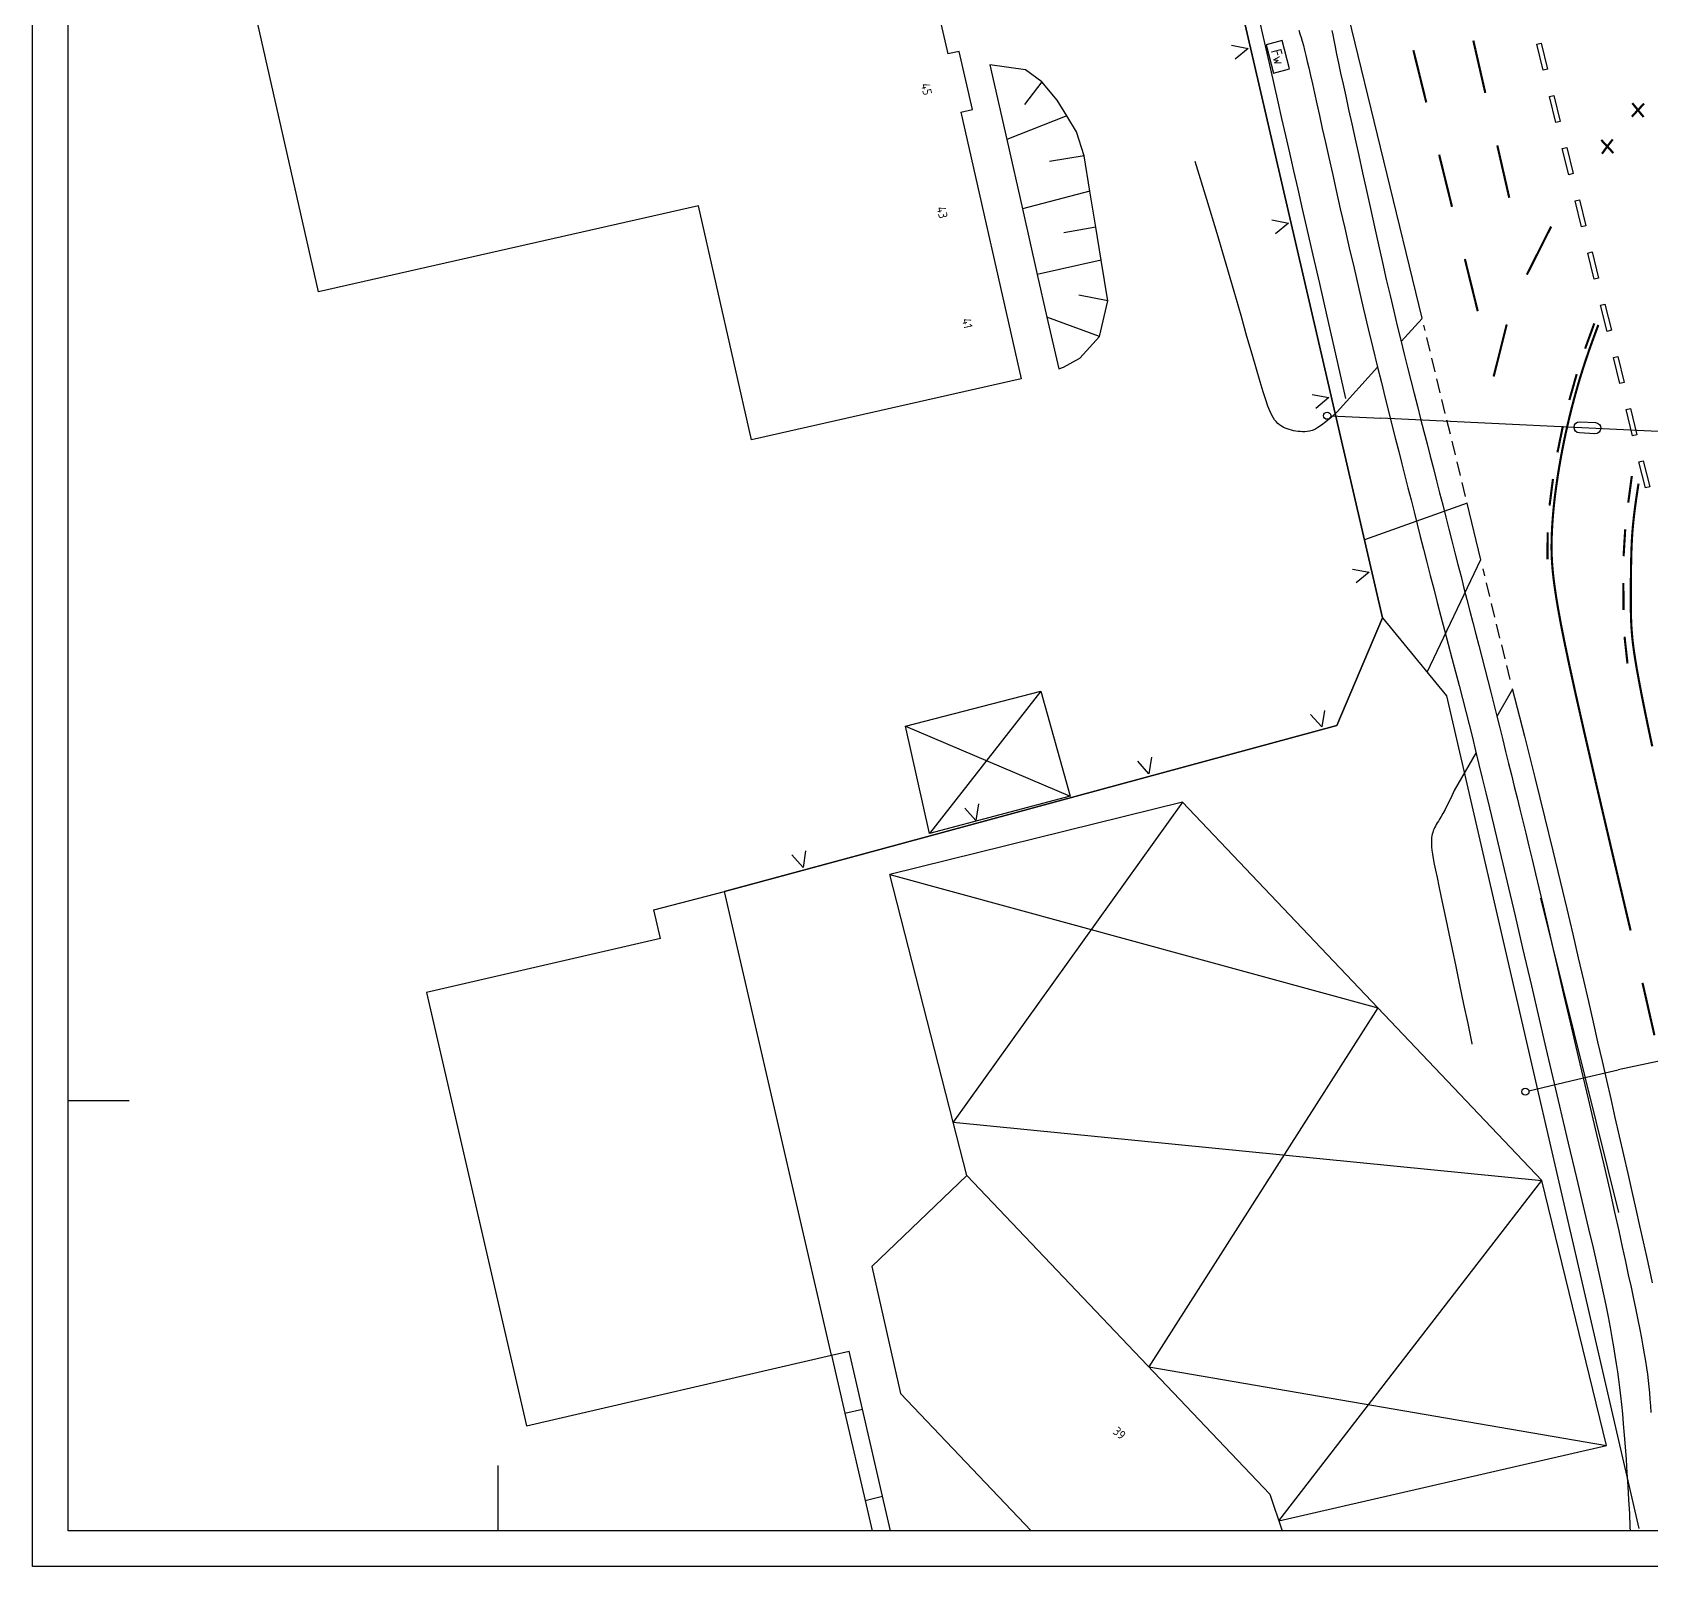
# Model space of a CAD drawing. Header units: metres. Extents: x 63663 to 63877, y 41687 to 41835.
# Drawn here: x 63663.5 to 63753.8, y 41687.3 to 41772.9 of the extents above; entities that cross this region are included whole.
import ezdxf
from ezdxf.enums import TextEntityAlignment as Align

# ---------------------------------------------------------------- set-up
doc = ezdxf.new("R2010")
doc.units = ezdxf.units.M
doc.header["$LTSCALE"] = 25
doc.linetypes.add('STRICHLINIE2', pattern=[9.525, 6.35, -3.175])
doc.layers.get('0').update_dxf_attribs({"linetype": 'CONTINUOUS'})
for name, color, linetype in [('635415$0$DB-BW-LIN-DIV', 7, 'CONTINUOUS'), ('635415$0$DB-BW-LIN-DUR-KRZ', 7, 'CONTINUOUS'), ('635415$0$DG-GR-LIN-FLU-FLU', 7, 'CONTINUOUS'), ('635415$0$DG-GR-LIN-STR-FLU', 7, 'CONTINUOUS'), ('635415$0$DT-BO-LIN-OKA-DTL', 7, 'CONTINUOUS'), ('635415$0$DT-BO-LIN-UKA-DTL', 7, 'CONTINUOUS'), ('635415$0$DT-BO-SRF', 7, 'CONTINUOUS'), ('635415$0$DT-GT-LIN-ZAU', 7, 'CONTINUOUS'), ('635415$0$DV-NF-LIN-RAD', 7, 'CONTINUOUS'), ('BB-BW-LIN', 2, 'CONTINUOUS'), ('BB-BW-TXT-HAU-NUM', 2, 'CONTINUOUS'), ('BS-RA-SYM', 3, 'CONTINUOUS'), ('BS-RA-TXT-SON', 2, 'CONTINUOUS'), ('BT-OF-LIN-ABG', 4, 'CONTINUOUS'), ('BV-BL-SYM', 2, 'CONTINUOUS'), ('BV-FM-SYM', 2, 'CONTINUOUS'), ('BV-SF-LIN-HOH', 5, 'CONTINUOUS'), ('BV-SF-LIN-HOH-AGS', 5, 'STRICHLINIE2'), ('BW-KM-SYM', 2, 'CONTINUOUS')]:
    doc.layers.add(name, color=color, linetype=linetype)
doc.styles.get("Standard").update_dxf_attribs({"font": 'isocp.shx', "height": 0.5})

# ---------------------------------------------------------------- blocks, each defined once
blk = doc.blocks.new('FWSHA01')
blk.add_lwpolyline([(-0.82, -0.465), (0.82, -0.465), (0.82, 0.465), (-0.82, 0.465)], close=True)
blk.add_text('Fw', height=0.6).set_placement((0, 0), align=Align.MIDDLE)
blk = doc.blocks.new('635415$0$DGTZAU')
for p, q in [((-0.62983, -0.422032), (0.004218, 1.006505)), ((0.004218, 1.006505), (0.704141, -0.384037))]:
    blk.add_line(p, q)

msp = doc.modelspace()

# ---------------------------------------------------------------- linework, layer by layer
at = {"layer": '635415$0$DB-BW-LIN-DIV', "color": 7, "linetype": 'Continuous'}
for p, q in [((63712.206, 41734.212), (63719.768, 41736.162)), ((63719.768, 41736.162), (63721.399, 41730.295)), ((63713.544, 41728.219), (63712.206, 41734.212)), ((63721.399, 41730.295), (63713.544, 41728.219))]:
    msp.add_line(p, q, dxfattribs=at)
at = {"layer": '635415$0$DB-BW-LIN-DUR-KRZ', "color": 7, "linetype": 'Continuous'}
for p, q in [((63719.768, 41736.162), (63713.544, 41728.219)), ((63712.206, 41734.212), (63721.399, 41730.295))]:
    msp.add_line(p, q, dxfattribs=at)
at = {"layer": '635415$0$DG-GR-LIN-FLU-FLU', "color": 7, "linetype": 'Continuous'}
for p, q in [((63738.83, 41740.257), (63736.284, 41734.237)), ((63736.284, 41734.237), (63709.675, 41727.032)), ((63709.675, 41727.032), (63702.113, 41724.985))]:
    msp.add_line(p, q, dxfattribs=at)
at = {"layer": '635415$0$DG-GR-LIN-STR-FLU', "color": 7, "linetype": 'Continuous'}
for p, q in [((63718.374, 41828.747), (63738.83, 41740.257)), ((63738.83, 41740.257), (63742.414, 41735.897)), ((63742.414, 41735.897), (63753.141, 41689.43))]:
    msp.add_line(p, q, dxfattribs=at)
at = {"layer": '635415$0$DT-BO-LIN-OKA-DTL', "color": 7, "linetype": 'Continuous'}
for p, q in [((63718.904, 41770.834), (63716.917, 41771.124)), ((63719.819, 41770.166), (63718.904, 41770.834)), ((63720.673, 41769.153), (63719.819, 41770.166)), ((63721.22, 41768.261), (63720.673, 41769.153)), ((63721.761, 41767.379), (63721.22, 41768.261)), ((63722.187, 41766.046), (63721.761, 41767.379)), ((63722.509, 41764.063), (63722.187, 41766.046)), ((63722.835, 41762.056), (63722.509, 41764.063)), ((63723.135, 41760.207), (63722.835, 41762.056)), ((63723.502, 41757.942), (63723.135, 41760.207)), ((63723.042, 41755.96), (63723.502, 41757.942)), ((63721.943, 41754.736), (63723.042, 41755.96)), ((63720.764, 41754.142), (63721.03, 41754.244)), ((63721.03, 41754.244), (63721.943, 41754.736))]:
    msp.add_line(p, q, dxfattribs=at)
at = {"layer": '635415$0$DT-BO-LIN-UKA-DTL', "color": 7, "linetype": 'Continuous'}
for p, q in [((63716.917, 41771.124), (63717.862, 41766.954)), ((63717.862, 41766.954), (63718.738, 41763.087)), ((63718.738, 41763.087), (63719.571, 41759.408)), ((63719.571, 41759.408), (63720.109, 41757.033)), ((63720.109, 41757.033), (63720.764, 41754.142))]:
    msp.add_line(p, q, dxfattribs=at)
at = {"layer": '635415$0$DT-BO-SRF', "color": 7, "linetype": 'Continuous'}
for p, q in [((63719.819, 41770.166), (63718.847, 41768.895)), ((63721.22, 41768.261), (63717.862, 41766.954)), ((63722.187, 41766.046), (63720.245, 41765.718)), ((63722.509, 41764.063), (63718.738, 41763.087)), ((63722.835, 41762.056), (63721.05, 41761.737)), ((63723.135, 41760.207), (63719.571, 41759.408)), ((63723.502, 41757.942), (63721.897, 41758.264)), ((63723.042, 41755.96), (63720.109, 41757.033))]:
    msp.add_line(p, q, dxfattribs=at)
at = {"layer": '635415$0$DT-GT-LIN-ZAU', "color": 7, "linetype": 'Continuous'}
for p, q in [((63738.83, 41740.257), (63718.374, 41828.747)), ((63736.284, 41734.237), (63738.83, 41740.257)), ((63709.675, 41727.032), (63736.284, 41734.237)), ((63702.113, 41724.983), (63709.675, 41727.032))]:
    msp.add_line(p, q, dxfattribs=at)
at = {"layer": '635415$0$DV-NF-LIN-RAD', "color": 7, "linetype": 'Continuous'}
msp.add_line((63747.662, 41724.601), (63752.005, 41707.071), dxfattribs=at)
at = {"layer": 'BB-BW-LIN', "linetype": 'Continuous'}
for p, q in [((63679.448, 41758.442), (63667.799, 41809.872)), ((63713.521, 41776.354), (63714.57, 41771.721)), ((63715.216, 41771.867), (63714.57, 41771.721)), ((63715.952, 41768.616), (63715.216, 41771.867)), ((63715.306, 41768.47), (63715.952, 41768.616)), ((63715.306, 41768.47), (63718.676, 41753.592)), ((63700.653, 41763.245), (63679.448, 41758.442)), ((63703.612, 41750.18), (63700.653, 41763.245)), ((63718.676, 41753.592), (63703.612, 41750.18)), ((63727.672, 41729.965), (63711.342, 41725.92)), ((63727.672, 41729.965), (63714.882, 41712.098)), ((63738.584, 41718.486), (63727.672, 41729.965)), ((63714.882, 41712.098), (63711.342, 41725.92)), ((63711.342, 41725.92), (63738.584, 41718.486)), ((63698.165, 41723.949), (63702.113, 41724.983)), ((63708.089, 41699.097), (63702.113, 41724.983)), ((63698.532, 41722.361), (63698.165, 41723.949)), ((63698.532, 41722.361), (63685.476, 41719.346)), ((63685.476, 41719.346), (63691.058, 41695.165)), ((63738.584, 41718.486), (63725.798, 41698.451)), ((63747.74, 41708.854), (63738.584, 41718.486)), ((63715.644, 41709.124), (63714.882, 41712.098)), ((63714.882, 41712.098), (63747.74, 41708.854)), ((63715.644, 41709.124), (63710.339, 41704.057)), ((63715.644, 41709.124), (63732.551, 41691.353)), ((63733.055, 41689.856), (63747.74, 41708.854)), ((63751.342, 41694.059), (63747.74, 41708.854)), ((63710.339, 41704.057), (63711.941, 41696.969)), ((63691.058, 41695.165), (63708.089, 41699.097)), ((63708.089, 41699.097), (63709.064, 41699.322)), ((63708.089, 41699.097), (63708.834, 41695.871)), ((63709.809, 41696.096), (63709.064, 41699.322)), ((63725.798, 41698.451), (63751.342, 41694.059)), ((63711.941, 41696.969), (63719.236, 41689.3)), ((63708.834, 41695.871), (63709.809, 41696.096)), ((63708.834, 41695.871), (63709.959, 41690.999)), ((63710.933, 41691.224), (63709.809, 41696.096)), ((63733.055, 41689.856), (63751.342, 41694.059)), ((63709.959, 41690.999), (63710.933, 41691.224)), ((63709.959, 41690.999), (63710.351, 41689.3)), ((63711.377, 41689.3), (63710.933, 41691.224)), ((63732.551, 41691.353), (63733.242, 41689.3))]:
    msp.add_line(p, q, dxfattribs=at)
at = {"layer": 'BS-RA-SYM'}
for p, q in [((63665.474, 41689.3), (63665.474, 41833.3)), ((63668.884, 41713.3), (63665.474, 41713.3)), ((63689.474, 41689.3), (63689.474, 41692.938)), ((63873.474, 41689.3), (63665.474, 41689.3))]:
    msp.add_line(p, q, dxfattribs=at)
at = {"layer": 'BS-RA-TXT-SON'}
for p, q in [((63663.474, 41687.3), (63663.474, 41835.3)), ((63877.474, 41687.3), (63663.474, 41687.3))]:
    msp.add_line(p, q, dxfattribs=at)
at = {"layer": 'BT-OF-LIN-ABG'}
for p, q in [((63741.052, 41756.966), (63739.876, 41755.675)), ((63738.564, 41754.234), (63736.31, 41751.759)), ((63743.566, 41746.645), (63737.826, 41744.598)), ((63741.328, 41737.218), (63744.33, 41743.507)), ((63746.092, 41736.275), (63745.221, 41734.755)), ((63744.061, 41732.73), (63742.845, 41730.608))]:
    msp.add_line(p, q, dxfattribs=at)
for points in [[(63731.981, 41773.561), (63732.179, 41772.664), (63732.38, 41771.766), (63732.582, 41770.866), (63732.787, 41769.96), (63732.995, 41769.043), (63733.207, 41768.113), (63733.424, 41767.166), (63733.646, 41766.199), (63733.873, 41765.208), (63734.109, 41764.183), (63734.361, 41763.086), (63734.64, 41761.873), (63734.954, 41760.498), (63735.315, 41758.918), (63735.733, 41757.088), (63736.216, 41754.963), (63736.776, 41752.499)], [(63734.168, 41773.042), (63734.23, 41772.852), (63734.292, 41772.649), (63734.356, 41772.429), (63734.422, 41772.191), (63734.49, 41771.929), (63734.563, 41771.637), (63734.642, 41771.309), (63734.728, 41770.94), (63734.823, 41770.524), (63734.929, 41770.056), (63735.046, 41769.529), (63735.177, 41768.938), (63735.321, 41768.284), (63735.479, 41767.568), (63735.651, 41766.79), (63735.838, 41765.951), (63736.039, 41765.052), (63736.254, 41764.094), (63736.485, 41763.077), (63736.73, 41762.006), (63736.986, 41760.895), (63737.25, 41759.759), (63737.517, 41758.617), (63737.784, 41757.484), (63738.047, 41756.377), (63738.302, 41755.314), (63738.545, 41754.31), (63738.774, 41753.379), (63738.989, 41752.514), (63739.192, 41751.707), (63739.384, 41750.947), (63739.569, 41750.224), (63739.747, 41749.529), (63739.92, 41748.852), (63740.091, 41748.184), (63740.261, 41747.515), (63740.43, 41746.843), (63740.601, 41746.165), (63740.774, 41745.48), (63740.949, 41744.786), (63741.128, 41744.08), (63741.312, 41743.36), (63741.501, 41742.625), (63741.697, 41741.874), (63741.898, 41741.109), (63742.102, 41740.336), (63742.307, 41739.558), (63742.513, 41738.779), (63742.717, 41738.005), (63742.918, 41737.239), (63743.115, 41736.485), (63743.305, 41735.747), (63743.49, 41735.019), (63743.673, 41734.294), (63743.855, 41733.567), (63744.037, 41732.829), (63744.222, 41732.075), (63744.411, 41731.298), (63744.607, 41730.491), (63744.811, 41729.643), (63745.032, 41728.723), (63745.277, 41727.695), (63745.554, 41726.526), (63745.872, 41725.179), (63746.239, 41723.619), (63746.662, 41721.812), (63747.15, 41719.721)], [(63736.013, 41773.027), (63736.058, 41772.782), (63736.116, 41772.485), (63736.189, 41772.127), (63736.278, 41771.704), (63736.383, 41771.214), (63736.503, 41770.66), (63736.638, 41770.042), (63736.787, 41769.362), (63736.95, 41768.621), (63737.126, 41767.821), (63737.314, 41766.962), (63737.513, 41766.048), (63737.722, 41765.091), (63737.939, 41764.102), (63738.16, 41763.095), (63738.384, 41762.082), (63738.608, 41761.078), (63738.83, 41760.093), (63739.047, 41759.143), (63739.258, 41758.236), (63739.464, 41757.37), (63739.664, 41756.541), (63739.859, 41755.744), (63740.05, 41754.973), (63740.238, 41754.224), (63740.423, 41753.492), (63740.607, 41752.773), (63740.789, 41752.06), (63740.969, 41751.355), (63741.149, 41750.655), (63741.327, 41749.961), (63741.504, 41749.272), (63741.68, 41748.587), (63741.855, 41747.906), (63742.029, 41747.227), (63742.201, 41746.552), (63742.373, 41745.88), (63742.544, 41745.21), (63742.715, 41744.544), (63742.884, 41743.882), (63743.053, 41743.223), (63743.221, 41742.568), (63743.388, 41741.917), (63743.555, 41741.271), (63743.722, 41740.627), (63743.888, 41739.985), (63744.054, 41739.344), (63744.22, 41738.702), (63744.386, 41738.057), (63744.552, 41737.409), (63744.718, 41736.757), (63744.885, 41736.099), (63745.051, 41735.436), (63745.217, 41734.772), (63745.383, 41734.107), (63745.547, 41733.444), (63745.71, 41732.785), (63745.872, 41732.131), (63746.032, 41731.485), (63746.189, 41730.847), (63746.347, 41730.21), (63746.505, 41729.566), (63746.666, 41728.908), (63746.832, 41728.226), (63747.005, 41727.514), (63747.186, 41726.762), (63747.376, 41725.962), (63747.579, 41725.105), (63747.798, 41724.171), (63748.04, 41723.138), (63748.309, 41721.986), (63748.61, 41720.692), (63748.949, 41719.235), (63749.331, 41717.594), (63749.762, 41715.748)], [(63736.31, 41751.759), (63735.968, 41751.442), (63735.68, 41751.194), (63735.437, 41751.005), (63735.232, 41750.867), (63735.058, 41750.772), (63734.906, 41750.71), (63734.768, 41750.674), (63734.638, 41750.654), (63734.509, 41750.643), (63734.379, 41750.64), (63734.251, 41750.644), (63734.123, 41750.655), (63733.996, 41750.673), (63733.872, 41750.696), (63733.751, 41750.725), (63733.632, 41750.759), (63733.518, 41750.798), (63733.407, 41750.843), (63733.3, 41750.895), (63733.196, 41750.956), (63733.097, 41751.026), (63733, 41751.108), (63732.908, 41751.202), (63732.819, 41751.31), (63732.733, 41751.436), (63732.645, 41751.592), (63732.551, 41751.797), (63732.445, 41752.067), (63732.322, 41752.418), (63732.177, 41752.867), (63732.005, 41753.43), (63731.801, 41754.125), (63731.559, 41754.966), (63731.274, 41755.963), (63730.942, 41757.126), (63730.557, 41758.463), (63730.114, 41759.983), (63729.607, 41761.695), (63729.032, 41763.607), (63728.382, 41765.729)], [(63742.845, 41730.608), (63742.644, 41730.182), (63742.474, 41729.835), (63742.332, 41729.556), (63742.212, 41729.334), (63742.113, 41729.159), (63742.029, 41729.019), (63741.959, 41728.906), (63741.898, 41728.806), (63741.843, 41728.713), (63741.793, 41728.623), (63741.748, 41728.535), (63741.709, 41728.448), (63741.674, 41728.361), (63741.644, 41728.274), (63741.619, 41728.185), (63741.598, 41728.093), (63741.582, 41727.997), (63741.571, 41727.892), (63741.566, 41727.774), (63741.569, 41727.638), (63741.58, 41727.478), (63741.601, 41727.291), (63741.632, 41727.071), (63741.675, 41726.813), (63741.73, 41726.512), (63741.799, 41726.161), (63741.882, 41725.755), (63741.981, 41725.285), (63742.095, 41724.746), (63742.227, 41724.13), (63742.376, 41723.43), (63742.543, 41722.639), (63742.73, 41721.756), (63742.932, 41720.793), (63743.146, 41719.768), (63743.369, 41718.7), (63743.596, 41717.605), (63743.823, 41716.502), (63743.831, 41716.463)], [(63747.15, 41719.721), (63747.96, 41716.227), (63748.639, 41713.324), (63749.2, 41710.939), (63749.661, 41708.998), (63750.036, 41707.425), (63750.341, 41706.146), (63750.592, 41705.088), (63750.804, 41704.177), (63750.99, 41703.349), (63751.155, 41702.587), (63751.301, 41701.885), (63751.429, 41701.238), (63751.542, 41700.64), (63751.642, 41700.086), (63751.731, 41699.568), (63751.811, 41699.082), (63751.884, 41698.621), (63751.951, 41698.176), (63752.013, 41697.737), (63752.071, 41697.292), (63752.125, 41696.832), (63752.178, 41696.347), (63752.229, 41695.827), (63752.28, 41695.261), (63752.332, 41694.642), (63752.383, 41693.977), (63752.434, 41693.273), (63752.484, 41692.541), (63752.531, 41691.79), (63752.576, 41691.028), (63752.617, 41690.265), (63752.654, 41689.51), (63752.663, 41689.3)], [(63749.762, 41715.748), (63750.321, 41713.412), (63750.793, 41711.418), (63751.189, 41709.726), (63751.52, 41708.294), (63751.795, 41707.08), (63752.027, 41706.043), (63752.225, 41705.142), (63752.4, 41704.335), (63752.561, 41703.586), (63752.711, 41702.888), (63752.849, 41702.237), (63752.976, 41701.631), (63753.092, 41701.067), (63753.197, 41700.541), (63753.292, 41700.053), (63753.376, 41699.598), (63753.45, 41699.174), (63753.515, 41698.776), (63753.572, 41698.399), (63753.622, 41698.037), (63753.665, 41697.685), (63753.703, 41697.339), (63753.737, 41696.992), (63753.767, 41696.639), (63753.794, 41696.277), (63753.82, 41695.901)]]:
    msp.add_lwpolyline(points, dxfattribs=at)
at = {"layer": 'BV-BL-SYM'}
for p, q in [((63735.947, 41751.524), (63738.744, 41751.392)), ((63769.968, 41749.908), (63738.744, 41751.392)), ((63758.021, 41716.318), (63752.002, 41715.027)), ((63747.009, 41713.855), (63749.734, 41714.499)), ((63749.734, 41714.499), (63752.002, 41715.027))]:
    msp.add_line(p, q, dxfattribs=at)
msp.add_lwpolyline([(63749.855, 41751.193), (63750.729, 41751.152, -1), (63750.7, 41750.528), (63749.826, 41750.569, -1)], format="xyb", close=True, dxfattribs=at)
for centre in [(63735.747, 41751.533), (63746.815, 41713.809)]:
    msp.add_circle(centre, 0.2, dxfattribs=at)
at = {"layer": 'BV-FM-SYM', "const_width": 0.12}
for points in [[(63743.909, 41772.472), (63744.577, 41769.547)], [(63740.564, 41771.929), (63741.282, 41769.017)], [(63752.76, 41768.224), (63752.886, 41768.365), (63753.297, 41768.804), (63753.444, 41768.953)], [(63753.417, 41768.206), (63753.276, 41768.372), (63752.813, 41768.944), (63752.784, 41768.981)], [(63745.246, 41766.623), (63745.914, 41763.698)], [(63751.726, 41766.194), (63751.261, 41766.694), (63751.046, 41766.926)], [(63751.091, 41766.156), (63751.406, 41766.587), (63751.691, 41766.956)], [(63742.001, 41766.104), (63742.719, 41763.191)], [(63748.25, 41762.087), (63746.899, 41759.409)], [(63743.437, 41760.278), (63744.156, 41757.366)], [(63750.662, 41756.686), (63750.149, 41755.277)], [(63745.774, 41756.63), (63745.045, 41753.722)], [(63750.887, 41756.603), (63750.622, 41755.887), (63750.393, 41755.249), (63750.197, 41754.679), (63750.03, 41754.168), (63749.886, 41753.709), (63749.761, 41753.291), (63749.652, 41752.906), (63749.553, 41752.545), (63749.462, 41752.201), (63749.376, 41751.869), (63749.295, 41751.546), (63749.219, 41751.229), (63749.146, 41750.917), (63749.076, 41750.604), (63749.009, 41750.29), (63748.943, 41749.97), (63748.879, 41749.643), (63748.816, 41749.309), (63748.754, 41748.969), (63748.695, 41748.624), (63748.638, 41748.276), (63748.585, 41747.925), (63748.534, 41747.573), (63748.487, 41747.222), (63748.444, 41746.871), (63748.406, 41746.521), (63748.372, 41746.173), (63748.343, 41745.826), (63748.318, 41745.481), (63748.299, 41745.137), (63748.285, 41744.796), (63748.277, 41744.456), (63748.275, 41744.116), (63748.281, 41743.766), (63748.299, 41743.393), (63748.33, 41742.986), (63748.377, 41742.531), (63748.443, 41742.017), (63748.53, 41741.43), (63748.641, 41740.76), (63748.783, 41739.978), (63748.977, 41738.991), (63749.249, 41737.695), (63749.625, 41735.98), (63750.131, 41733.741), (63750.792, 41730.871), (63751.636, 41727.262), (63752.686, 41722.807)], [(63749.679, 41753.852), (63749.269, 41752.41)], [(63748.908, 41750.954), (63748.605, 41749.485)], [(63748.354, 41748.006), (63748.164, 41746.518)], [(63752.756, 41748.168), (63752.557, 41746.681)], [(63753.129, 41747.744), (63753.021, 41747.035), (63752.935, 41746.419), (63752.869, 41745.883), (63752.82, 41745.415), (63752.785, 41745.002), (63752.761, 41744.633), (63752.745, 41744.296), (63752.733, 41743.977), (63752.725, 41743.667), (63752.718, 41743.364), (63752.712, 41743.066), (63752.708, 41742.774), (63752.705, 41742.485), (63752.703, 41742.2), (63752.701, 41741.919), (63752.7, 41741.639), (63752.699, 41741.362), (63752.7, 41741.085), (63752.701, 41740.81), (63752.705, 41740.536), (63752.712, 41740.262), (63752.722, 41739.988), (63752.736, 41739.714), (63752.756, 41739.44), (63752.78, 41739.164), (63752.81, 41738.886), (63752.846, 41738.604), (63752.886, 41738.315), (63752.931, 41738.018), (63752.982, 41737.711), (63753.036, 41737.392), (63753.096, 41737.06), (63753.16, 41736.711), (63753.23, 41736.338), (63753.309, 41735.931), (63753.398, 41735.482), (63753.499, 41734.982), (63753.614, 41734.421), (63753.746, 41733.791), (63753.896, 41733.082)], [(63748.054, 41745.022), (63748.052, 41743.523)], [(63752.387, 41745.191), (63752.296, 41743.694)], [(63752.286, 41742.194), (63752.29, 41740.694)], [(63752.351, 41739.196), (63752.514, 41737.705)], [(63753.352, 41719.882), (63754.018, 41716.956)]]:
    msp.add_lwpolyline(points, dxfattribs=at)
at = {"layer": 'BV-FM-SYM'}
for points in [[(63747.45, 41772.269), (63747.693, 41772.328), (63748.049, 41770.871), (63747.806, 41770.812)], [(63748.163, 41769.355), (63748.406, 41769.414), (63748.762, 41767.957), (63748.52, 41767.898)], [(63748.876, 41766.441), (63749.119, 41766.5), (63749.476, 41765.043), (63749.233, 41764.984)], [(63749.589, 41763.527), (63749.832, 41763.586), (63750.189, 41762.129), (63749.946, 41762.07)], [(63750.302, 41760.613), (63750.545, 41760.672), (63750.902, 41759.215), (63750.659, 41759.156)], [(63751.015, 41757.699), (63751.258, 41757.758), (63751.615, 41756.301), (63751.372, 41756.242)], [(63751.729, 41754.785), (63751.971, 41754.844), (63752.328, 41753.387), (63752.085, 41753.328)], [(63752.442, 41751.871), (63752.685, 41751.93), (63753.041, 41750.473), (63752.798, 41750.414)], [(63753.155, 41748.957), (63753.398, 41749.016), (63753.754, 41747.559), (63753.511, 41747.5)]]:
    msp.add_lwpolyline(points, close=True, dxfattribs=at)
at = {"layer": 'BV-SF-LIN-HOH'}
for p, q in [((63741.049, 41756.98), (63736.772, 41774.537)), ((63744.333, 41743.495), (63743.564, 41746.653))]:
    msp.add_line(p, q, dxfattribs=at)
msp.add_lwpolyline([(63746.084, 41736.307), (63746.764, 41733.646), (63747.363, 41731.271), (63747.89, 41729.151), (63748.353, 41727.255), (63748.764, 41725.551), (63749.13, 41724.007), (63749.461, 41722.592), (63749.767, 41721.275), (63750.056, 41720.027), (63750.332, 41718.836), (63750.595, 41717.693), (63750.849, 41716.588), (63751.096, 41715.512), (63751.338, 41714.457), (63751.576, 41713.412), (63751.814, 41712.369), (63752.053, 41711.323), (63752.291, 41710.279), (63752.526, 41709.246), (63752.755, 41708.236), (63752.977, 41707.256), (63753.189, 41706.318), (63753.389, 41705.43), (63753.575, 41704.603), (63753.745, 41703.843), (63753.899, 41703.146)], dxfattribs=at)
at = {"layer": 'BV-SF-LIN-HOH-AGS', "ltscale": 0.005}
for p, q in [((63743.471, 41747.034), (63741.146, 41756.582)), ((63745.961, 41736.814), (63744.458, 41742.981))]:
    msp.add_line(p, q, dxfattribs=at)

# ---------------------------------------------------------------- block references
at = {"layer": '635415$0$DT-GT-LIN-ZAU', "color": 7, "yscale": 0.599999999627471, "zscale": 0.6}
for p, xscale, rotation in [((63730.747, 41771.894), 0.6000000003242538, 283.0159999701646), ((63732.999, 41762.151), 0.6000000003242538, 283.0159999701646), ((63735.251, 41752.408), 0.6000000003242538, 283.0159999701646), ((63737.503, 41742.664), 0.6000000003242538, 283.0159999701646), ((63735.297, 41734.747), 0.5999999999340658, 195.1509999608158), ((63725.645, 41732.133), 0.5999999999340658, 195.1509999608158), ((63715.992, 41729.52), 0.5999999999340658, 195.1509999608158), ((63706.34, 41726.906), 0.6000000002854264, 195.1590000263935)]:
    msp.add_blockref('635415$0$DGTZAU', p, dxfattribs=dict(at, xscale=xscale, rotation=rotation))
at = {"layer": 'BW-KM-SYM', "rotation": 284.5996128891739}
msp.add_blockref('FWSHA01', (63732.993, 41771.561), dxfattribs=at)

# ---------------------------------------------------------------- texts
at = {"layer": 'BB-BW-TXT-HAU-NUM'}
for s, rotation, p in [('45', 282.759, (63713.142, 41769.706)), ('43', 282.762, (63714.022, 41762.824)), ('41', 282.762, (63715.423, 41756.636)), ('39', 319.655, (63723.992, 41694.558))]:
    msp.add_text(s, height=0.5, rotation=rotation, dxfattribs=at).set_placement(p, align=Align.CENTER)

doc.saveas('drawing.dxf')
